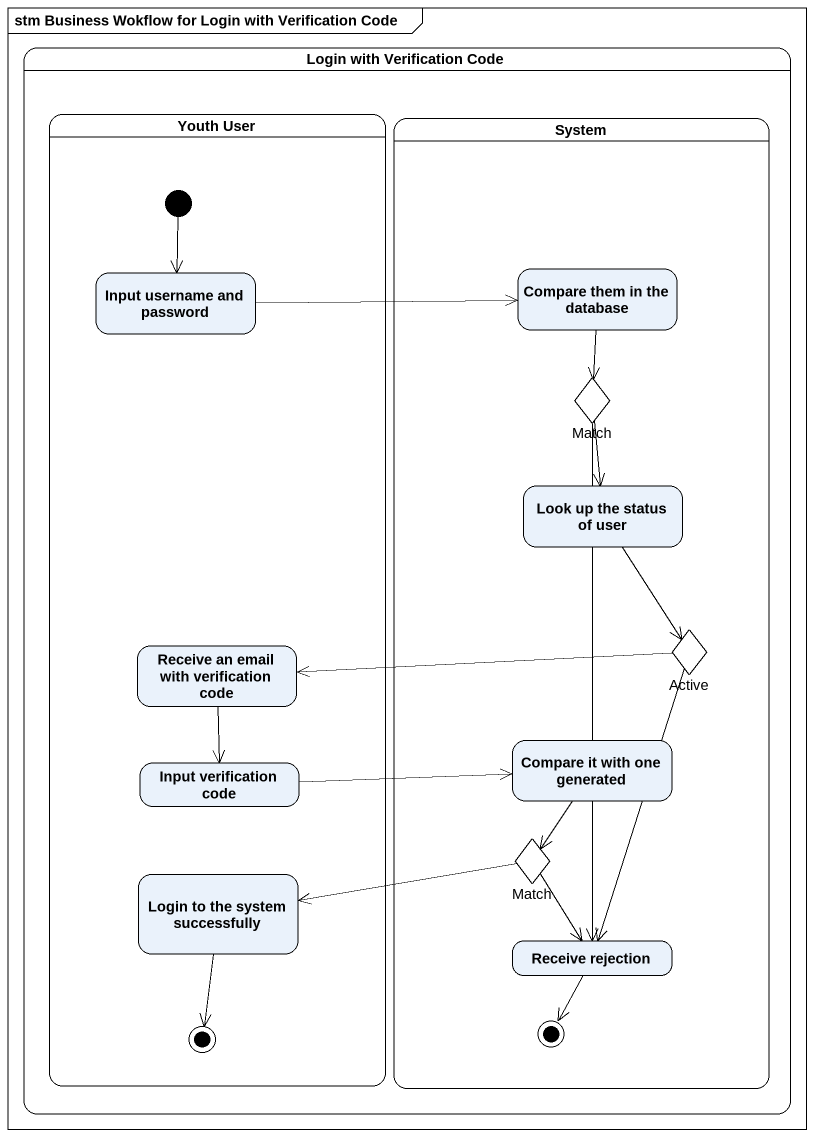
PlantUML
@startuml
mainframe stm Business Wokflow for Login with Verification Code
hide empty description
state "Login with Verification Code" as Login_with_Verification_Code {
  state "Youth User" as Youth_User {
    state "Input username and password" as Input_username_and_password
    state "Receive an email with verification code" as Receive_an_email_with
    state "Input verification code" as Input_verification_code
    state "Login to the system successfully" as Login_to_the_system
    [*] --> Input_username_and_password
    Login_to_the_system --> [*]
  }
  state System {
    state "Compare them in the database" as Compare_them_in_the_database
    state Match <<choice>>
    state "Look up the status of user" as Look_up_the_status_of_user
    state Active <<choice>>
    state "Compare it with one generated" as Compare_it_with_one
    state "Match" as Match_2 <<choice>>
    state "Receive rejection" as Receive_rejection
    Receive_rejection --> [*]
  }
}
Input_username_and_password -right-> Compare_them_in_the_database
Compare_them_in_the_database --> Match
Match --> Look_up_the_status_of_user
Match --> Receive_rejection
Look_up_the_status_of_user --> Active
Receive_an_email_with --> Input_verification_code
Active -left-> Receive_an_email_with
Active --> Receive_rejection
Input_verification_code -right-> Compare_it_with_one
Compare_it_with_one --> Match_2
Match_2 -left-> Login_to_the_system
Match_2 --> Receive_rejection
@enduml
